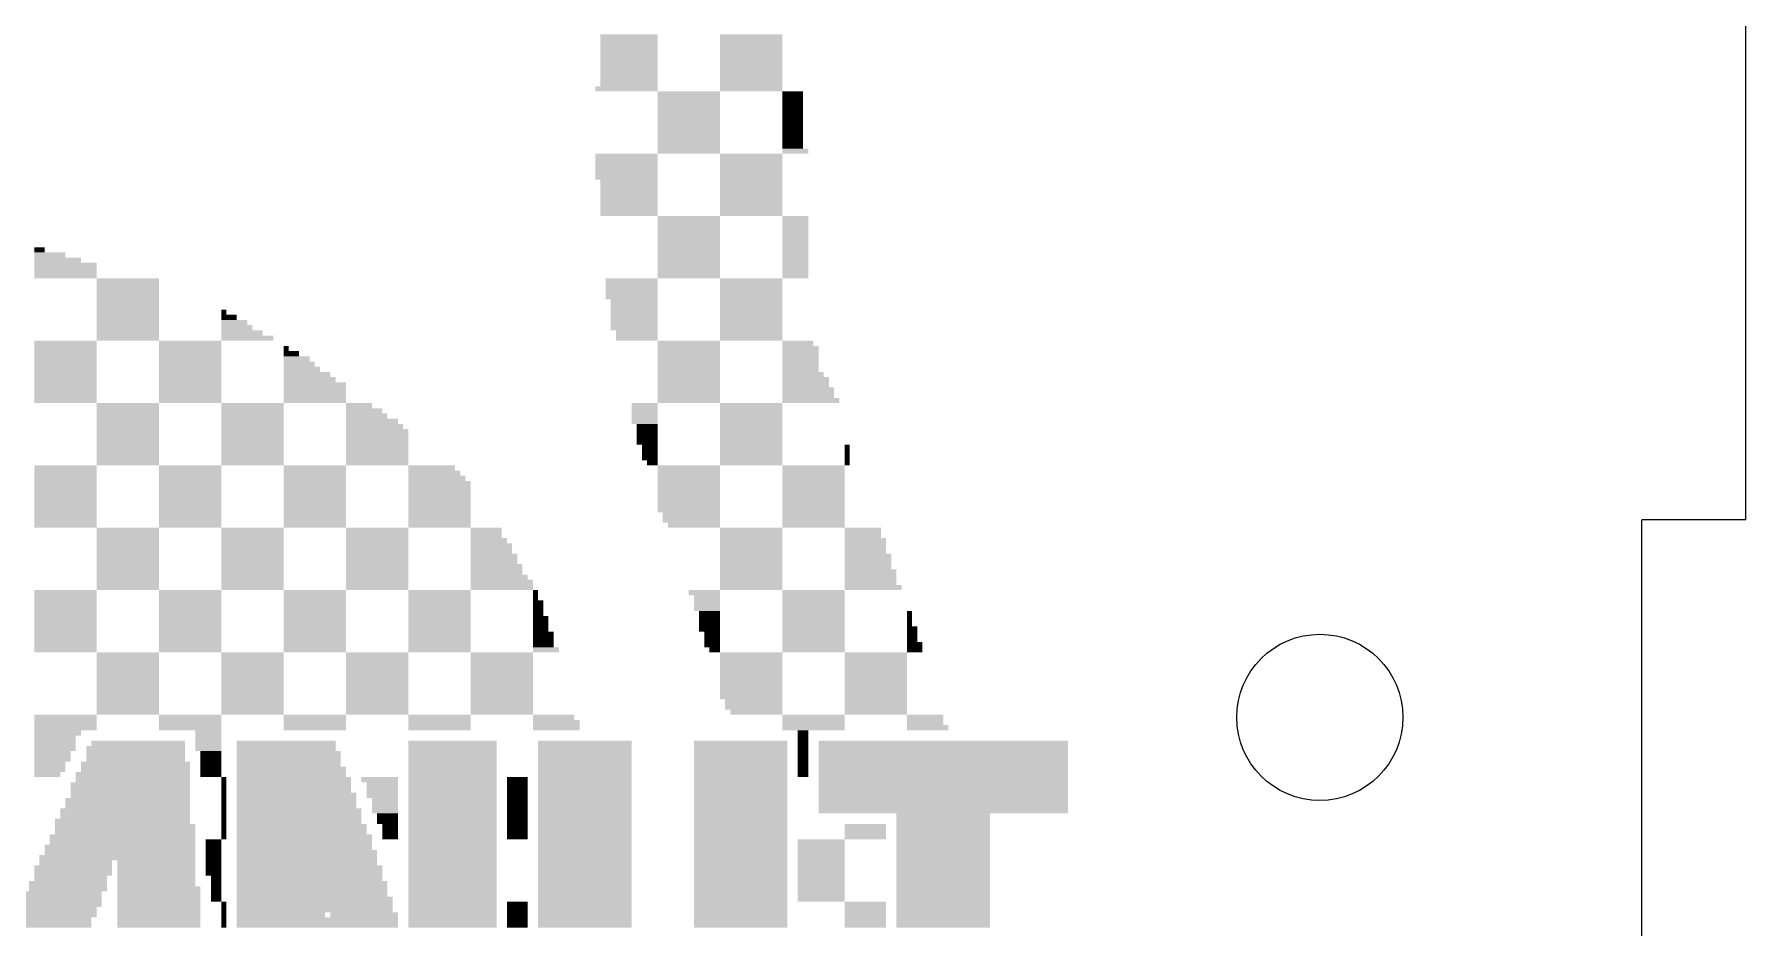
# Model space of a CAD drawing. Extents: x -3 to 225, y 0 to 143.
# Drawn here: x 192.05 to 225, y 88.15 to 105.35 of the extents above; entities that cross this region are included whole.
import ezdxf

# ---------------------------------------------------------------- set-up
doc = ezdxf.new("R2010")
doc.units = 0
for name, color, linetype in [('121', 1, 'CONTINUOUS'), ('20', 178, 'CONTINUOUS'), ('248', 250, 'CONTINUOUS')]:
    doc.layers.add(name, color=color, linetype=linetype)

# ---------------------------------------------------------------- blocks, each defined once
blk = doc.blocks.new('RECT')
blk.add_solid([(-0.5, -0.5), (0.5, -0.5), (-0.5, 0.5), (0.5, 0.5)])

msp = doc.modelspace()

# ---------------------------------------------------------------- linework, layer by layer
at = {"layer": '20'}
msp.add_circle((216.8, 92.2), 1.6, dxfattribs=at)
at = {"layer": '248'}
for p, q in [((225, 96), (225, 126)), ((225, 96), (223, 96)), ((223, 86), (223, 96))]:
    msp.add_line(p, q, dxfattribs=at)

# ---------------------------------------------------------------- block references
at = {"layer": '121', "yscale": 0.1}
for p, xscale in [((203.5, 105.3), 1.1), ((203.5, 105.2), 1.1), ((203.5, 105.1), 1.1), ((205.85, 105.3), 1.2), ((205.85, 105.2), 1.2), ((205.85, 105.1), 1.2), ((203.5, 105), 1.1), ((203.5, 104.9), 1.1), ((203.5, 104.8), 1.1), ((205.85, 105), 1.2), ((205.85, 104.9), 1.2), ((205.85, 104.8), 1.2), ((203.5, 104.7), 1.1), ((203.5, 104.6), 1.1), ((203.5, 104.5), 1.1), ((205.85, 104.7), 1.2), ((205.85, 104.6), 1.2), ((205.85, 104.5), 1.2), ((203.45, 104.3), 1.2), ((203.5, 104.4), 1.1), ((204.65, 104.2), 1.2), ((204.65, 104.1), 1.2), ((205.85, 104.4), 1.2), ((205.85, 104.3), 1.2), ((206.65, 104.2), 0.4), ((206.65, 104.1), 0.4), ((204.65, 104), 1.2), ((204.65, 103.9), 1.2), ((204.65, 103.8), 1.2), ((206.65, 104), 0.4), ((206.65, 103.9), 0.4), ((206.65, 103.8), 0.4), ((204.65, 103.7), 1.2), ((204.65, 103.6), 1.2), ((204.65, 103.5), 1.2), ((206.65, 103.7), 0.4), ((206.65, 103.6), 0.4), ((206.65, 103.5), 0.4), ((204.65, 103.4), 1.2), ((204.65, 103.3), 1.2), ((204.65, 103.2), 1.2), ((204.65, 103.1), 1.2), ((206.65, 103.4), 0.4), ((206.65, 103.3), 0.4), ((206.65, 103.2), 0.4), ((206.7, 103.1), 0.5), ((203.45, 103), 1.2), ((203.45, 102.9), 1.2), ((203.45, 102.8), 1.2), ((205.85, 103), 1.2), ((205.85, 102.9), 1.2), ((205.85, 102.8), 1.2), ((203.45, 102.7), 1.2), ((203.45, 102.6), 1.2), ((203.5, 102.5), 1.1), ((205.85, 102.7), 1.2), ((205.85, 102.6), 1.2), ((205.85, 102.5), 1.2), ((203.5, 102.4), 1.1), ((203.5, 102.3), 1.1), ((203.5, 102.2), 1.1), ((203.5, 102.1), 1.1), ((205.85, 102.4), 1.2), ((205.85, 102.3), 1.2), ((205.85, 102.2), 1.2), ((205.85, 102.1), 1.2), ((203.5, 102), 1.1), ((203.5, 101.9), 1.1), ((204.65, 101.8), 1.2), ((205.85, 102), 1.2), ((205.85, 101.9), 1.2), ((206.7, 101.8), 0.5), ((204.65, 101.7), 1.2), ((204.65, 101.6), 1.2), ((204.65, 101.5), 1.2), ((206.7, 101.7), 0.5), ((206.7, 101.6), 0.5), ((206.7, 101.5), 0.5), ((192.15, 101.2), 0.2), ((204.65, 101.4), 1.2), ((204.65, 101.3), 1.2), ((204.65, 101.2), 1.2), ((206.7, 101.4), 0.5), ((206.7, 101.3), 0.5), ((206.7, 101.2), 0.5), ((192.35, 101.1), 0.6), ((192.5, 101), 0.9), ((192.65, 100.9), 1.2), ((192.65, 100.8), 1.2), ((204.65, 101.1), 1.2), ((204.65, 101), 1.2), ((204.65, 100.9), 1.2), ((204.65, 100.8), 1.2), ((206.7, 101.1), 0.5), ((206.7, 101), 0.5), ((206.7, 100.9), 0.5), ((206.7, 100.8), 0.5), ((192.65, 100.7), 1.2), ((193.85, 100.6), 1.2), ((193.85, 100.5), 1.2), ((204.65, 100.7), 1.2), ((205.85, 100.6), 1.2), ((205.85, 100.5), 1.2), ((206.7, 100.7), 0.5), ((193.85, 100.4), 1.2), ((193.85, 100.3), 1.2), ((193.85, 100.2), 1.2), ((203.6, 100.2), 0.9), ((205.85, 100.4), 1.2), ((205.85, 100.3), 1.2), ((205.85, 100.2), 1.2), ((193.85, 100.1), 1.2), ((193.85, 100), 1.2), ((193.85, 99.9), 1.2), ((193.85, 99.8), 1.2), ((195.7, 100), 0.1), ((195.8, 99.9), 0.3), ((195.9, 99.8), 0.5), ((203.6, 100.1), 0.9), ((203.6, 100), 0.9), ((203.6, 99.9), 0.9), ((203.6, 99.8), 0.9), ((205.85, 100.1), 1.2), ((205.85, 100), 1.2), ((205.85, 99.9), 1.2), ((205.85, 99.8), 1.2), ((193.85, 99.7), 1.2), ((193.85, 99.6), 1.2), ((193.85, 99.5), 1.2), ((195.95, 99.7), 0.6), ((196.05, 99.6), 0.8), ((203.6, 99.7), 0.9), ((203.65, 99.6), 0.8), ((203.65, 99.5), 0.8), ((205.85, 99.7), 1.2), ((205.85, 99.6), 1.2), ((205.85, 99.5), 1.2), ((192.65, 99.4), 1.2), ((192.65, 99.3), 1.2), ((192.65, 99.2), 1.2), ((195.05, 99.4), 1.2), ((195.05, 99.3), 1.2), ((195.05, 99.2), 1.2), ((196.9, 99.3), 0.1), ((197, 99.2), 0.3), ((204.65, 99.4), 1.2), ((204.65, 99.3), 1.2), ((204.65, 99.2), 1.2), ((206.75, 99.4), 0.6), ((206.8, 99.3), 0.7), ((206.8, 99.2), 0.7), ((192.65, 99.1), 1.2), ((192.65, 99), 1.2), ((192.65, 98.9), 1.2), ((192.65, 98.8), 1.2), ((195.05, 99.1), 1.2), ((195.05, 99), 1.2), ((195.05, 98.9), 1.2), ((195.05, 98.8), 1.2), ((197.1, 99.1), 0.5), ((197.15, 99), 0.6), ((197.2, 98.9), 0.7), ((197.3, 98.8), 0.9), ((204.65, 99.1), 1.2), ((204.65, 99), 1.2), ((204.65, 98.9), 1.2), ((204.65, 98.8), 1.2), ((206.8, 99.1), 0.7), ((206.8, 99), 0.7), ((206.8, 98.9), 0.7), ((206.85, 98.8), 0.8), ((192.65, 98.7), 1.2), ((192.65, 98.6), 1.2), ((192.65, 98.5), 1.2), ((195.05, 98.7), 1.2), ((195.05, 98.6), 1.2), ((195.05, 98.5), 1.2), ((197.45, 98.6), 1.2), ((197.45, 98.5), 1.2), ((204.65, 98.7), 1.2), ((204.65, 98.6), 1.2), ((204.65, 98.5), 1.2), ((206.9, 98.7), 0.9), ((206.9, 98.6), 0.9), ((192.65, 98.4), 1.2), ((192.65, 98.3), 1.2), ((193.85, 98.2), 1.2), ((195.05, 98.4), 1.2), ((195.05, 98.3), 1.2), ((196.25, 98.2), 1.2), ((197.45, 98.4), 1.2), ((197.45, 98.3), 1.2), ((198.3, 98.2), 0.5), ((203.8, 98.2), 0.5), ((204.65, 98.4), 1.2), ((204.65, 98.3), 1.2), ((205.85, 98.2), 1.2), ((207, 98.3), 1.1), ((193.85, 98.1), 1.2), ((193.85, 98), 1.2), ((193.85, 97.9), 1.2), ((196.25, 98.1), 1.2), ((196.25, 98), 1.2), ((196.25, 97.9), 1.2), ((198.4, 98.1), 0.7), ((198.45, 98), 0.8), ((203.8, 98.1), 0.5), ((203.8, 98), 0.5), ((203.8, 97.9), 0.5), ((205.85, 98.1), 1.2), ((205.85, 98), 1.2), ((205.85, 97.9), 1.2), ((193.85, 97.8), 1.2), ((193.85, 97.7), 1.2), ((193.85, 97.6), 1.2), ((193.85, 97.5), 1.2), ((196.25, 97.8), 1.2), ((196.25, 97.7), 1.2), ((196.25, 97.6), 1.2), ((196.25, 97.5), 1.2), ((198.6, 97.8), 1.1), ((198.65, 97.7), 1.2), ((198.65, 97.6), 1.2), ((198.65, 97.5), 1.2), ((203.85, 97.8), 0.4), ((203.85, 97.7), 0.4), ((203.85, 97.6), 0.4), ((203.85, 97.5), 0.4), ((205.85, 97.8), 1.2), ((205.85, 97.7), 1.2), ((205.85, 97.6), 1.2), ((205.85, 97.5), 1.2), ((193.85, 97.4), 1.2), ((193.85, 97.3), 1.2), ((193.85, 97.2), 1.2), ((196.25, 97.4), 1.2), ((196.25, 97.3), 1.2), ((196.25, 97.2), 1.2), ((198.65, 97.4), 1.2), ((198.65, 97.3), 1.2), ((198.65, 97.2), 1.2), ((203.9, 97.4), 0.3), ((203.9, 97.3), 0.3), ((203.9, 97.2), 0.3), ((205.85, 97.4), 1.2), ((205.85, 97.3), 1.2), ((205.85, 97.2), 1.2), ((207.7, 97.4), 0.1), ((207.7, 97.3), 0.1), ((207.7, 97.2), 0.1), ((192.65, 97), 1.2), ((192.65, 96.9), 1.2), ((193.85, 97.1), 1.2), ((195.05, 97), 1.2), ((195.05, 96.9), 1.2), ((196.25, 97.1), 1.2), ((197.45, 97), 1.2), ((197.45, 96.9), 1.2), ((198.65, 97.1), 1.2), ((199.7, 97), 0.9), ((203.95, 97.1), 0.2), ((204.65, 97), 1.2), ((204.65, 96.9), 1.2), ((205.85, 97.1), 1.2), ((207.05, 97), 1.2), ((207.05, 96.9), 1.2), ((207.7, 97.1), 0.1), ((192.65, 96.8), 1.2), ((192.65, 96.7), 1.2), ((192.65, 96.6), 1.2), ((192.65, 96.5), 1.2), ((195.05, 96.8), 1.2), ((195.05, 96.7), 1.2), ((195.05, 96.6), 1.2), ((195.05, 96.5), 1.2), ((197.45, 96.8), 1.2), ((197.45, 96.7), 1.2), ((197.45, 96.6), 1.2), ((197.45, 96.5), 1.2), ((199.8, 96.8), 1.1), ((199.85, 96.7), 1.2), ((199.85, 96.6), 1.2), ((199.85, 96.5), 1.2), ((204.65, 96.8), 1.2), ((204.65, 96.7), 1.2), ((204.65, 96.6), 1.2), ((204.65, 96.5), 1.2), ((207.05, 96.8), 1.2), ((207.05, 96.7), 1.2), ((207.05, 96.6), 1.2), ((207.05, 96.5), 1.2), ((192.65, 96.4), 1.2), ((192.65, 96.3), 1.2), ((192.65, 96.2), 1.2), ((195.05, 96.4), 1.2), ((195.05, 96.3), 1.2), ((195.05, 96.2), 1.2), ((197.45, 96.4), 1.2), ((197.45, 96.3), 1.2), ((197.45, 96.2), 1.2), ((199.85, 96.4), 1.2), ((199.85, 96.3), 1.2), ((199.85, 96.2), 1.2), ((204.65, 96.4), 1.2), ((204.65, 96.3), 1.2), ((204.65, 96.2), 1.2), ((207.05, 96.4), 1.2), ((207.05, 96.3), 1.2), ((207.05, 96.2), 1.2), ((192.65, 96.1), 1.2), ((192.65, 96), 1.2), ((192.65, 95.9), 1.2), ((195.05, 96.1), 1.2), ((195.05, 96), 1.2), ((195.05, 95.9), 1.2), ((197.45, 96.1), 1.2), ((197.45, 96), 1.2), ((197.45, 95.9), 1.2), ((199.85, 96.1), 1.2), ((199.85, 96), 1.2), ((199.85, 95.9), 1.2), ((204.7, 96.1), 1.1), ((204.7, 96), 1.1), ((207.05, 96.1), 1.2), ((207.05, 96), 1.2), ((207.05, 95.9), 1.2), ((193.85, 95.8), 1.2), ((193.85, 95.7), 1.2), ((193.85, 95.6), 1.2), ((196.25, 95.8), 1.2), ((196.25, 95.7), 1.2), ((196.25, 95.6), 1.2), ((198.65, 95.8), 1.2), ((198.65, 95.7), 1.2), ((198.65, 95.6), 1.2), ((200.75, 95.8), 0.6), ((200.75, 95.7), 0.6), ((200.8, 95.6), 0.7), ((205.85, 95.8), 1.2), ((205.85, 95.7), 1.2), ((205.85, 95.6), 1.2), ((208, 95.8), 0.7), ((208, 95.7), 0.7), ((208.05, 95.6), 0.8), ((193.85, 95.5), 1.2), ((193.85, 95.4), 1.2), ((193.85, 95.3), 1.2), ((193.85, 95.2), 1.2), ((196.25, 95.5), 1.2), ((196.25, 95.4), 1.2), ((196.25, 95.3), 1.2), ((196.25, 95.2), 1.2), ((198.65, 95.5), 1.2), ((198.65, 95.4), 1.2), ((198.65, 95.3), 1.2), ((198.65, 95.2), 1.2), ((200.85, 95.5), 0.8), ((200.85, 95.4), 0.8), ((200.9, 95.3), 0.9), ((200.9, 95.2), 0.9), ((205.85, 95.5), 1.2), ((205.85, 95.4), 1.2), ((205.85, 95.3), 1.2), ((205.85, 95.2), 1.2), ((208.05, 95.5), 0.8), ((208.05, 95.4), 0.8), ((208.1, 95.3), 0.9), ((208.1, 95.2), 0.9), ((193.85, 95.1), 1.2), ((193.85, 95), 1.2), ((193.85, 94.9), 1.2), ((196.25, 95.1), 1.2), ((196.25, 95), 1.2), ((196.25, 94.9), 1.2), ((198.65, 95.1), 1.2), ((198.65, 95), 1.2), ((198.65, 94.9), 1.2), ((201, 94.9), 1.1), ((205.85, 95.1), 1.2), ((205.85, 95), 1.2), ((205.85, 94.9), 1.2), ((208.1, 95.1), 0.9), ((192.65, 94.6), 1.2), ((193.85, 94.8), 1.2), ((193.85, 94.7), 1.2), ((195.05, 94.6), 1.2), ((196.25, 94.8), 1.2), ((196.25, 94.7), 1.2), ((197.45, 94.6), 1.2), ((198.65, 94.8), 1.2), ((198.65, 94.7), 1.2), ((199.85, 94.6), 1.2), ((201.05, 94.8), 1.2), ((201.05, 94.7), 1.2), ((201.7, 94.6), 0.1), ((204.95, 94.6), 0.6), ((205.85, 94.8), 1.2), ((205.85, 94.7), 1.2), ((207.05, 94.6), 1.2), ((208.2, 94.7), 1.1), ((192.65, 94.5), 1.2), ((192.65, 94.4), 1.2), ((192.65, 94.3), 1.2), ((192.65, 94.2), 1.2), ((195.05, 94.5), 1.2), ((195.05, 94.4), 1.2), ((195.05, 94.3), 1.2), ((195.05, 94.2), 1.2), ((197.45, 94.5), 1.2), ((197.45, 94.4), 1.2), ((197.45, 94.3), 1.2), ((197.45, 94.2), 1.2), ((199.85, 94.5), 1.2), ((199.85, 94.4), 1.2), ((199.85, 94.3), 1.2), ((199.85, 94.2), 1.2), ((201.7, 94.5), 0.1), ((201.75, 94.4), 0.2), ((201.75, 94.3), 0.2), ((201.75, 94.2), 0.2), ((205, 94.5), 0.5), ((205, 94.4), 0.5), ((205, 94.3), 0.5), ((205.05, 94.2), 0.4), ((207.05, 94.5), 1.2), ((207.05, 94.4), 1.2), ((207.05, 94.3), 1.2), ((207.05, 94.2), 1.2), ((208.9, 94.2), 0.1), ((192.65, 94.1), 1.2), ((192.65, 94), 1.2), ((192.65, 93.9), 1.2), ((195.05, 94.1), 1.2), ((195.05, 94), 1.2), ((195.05, 93.9), 1.2), ((197.45, 94.1), 1.2), ((197.45, 94), 1.2), ((197.45, 93.9), 1.2), ((199.85, 94.1), 1.2), ((199.85, 94), 1.2), ((199.85, 93.9), 1.2), ((201.8, 94.1), 0.3), ((201.8, 94), 0.3), ((201.8, 93.9), 0.3), ((205.05, 94.1), 0.4), ((205.05, 94), 0.4), ((205.05, 93.9), 0.4), ((207.05, 94.1), 1.2), ((207.05, 94), 1.2), ((207.05, 93.9), 1.2), ((208.9, 94.1), 0.1), ((208.9, 94), 0.1), ((208.95, 93.9), 0.2), ((192.65, 93.8), 1.2), ((192.65, 93.7), 1.2), ((192.65, 93.6), 1.2), ((195.05, 93.8), 1.2), ((195.05, 93.7), 1.2), ((195.05, 93.6), 1.2), ((197.45, 93.8), 1.2), ((197.45, 93.7), 1.2), ((197.45, 93.6), 1.2), ((199.85, 93.8), 1.2), ((199.85, 93.7), 1.2), ((199.85, 93.6), 1.2), ((201.85, 93.8), 0.4), ((201.85, 93.7), 0.4), ((201.85, 93.6), 0.4), ((205.1, 93.8), 0.3), ((205.1, 93.7), 0.3), ((205.1, 93.6), 0.3), ((207.05, 93.8), 1.2), ((207.05, 93.7), 1.2), ((207.05, 93.6), 1.2), ((208.95, 93.8), 0.2), ((208.95, 93.7), 0.2), ((209, 93.6), 0.3), ((192.65, 93.5), 1.2), ((193.85, 93.4), 1.2), ((193.85, 93.3), 1.2), ((193.85, 93.2), 1.2), ((195.05, 93.5), 1.2), ((196.25, 93.4), 1.2), ((196.25, 93.3), 1.2), ((196.25, 93.2), 1.2), ((197.45, 93.5), 1.2), ((198.65, 93.4), 1.2), ((198.65, 93.3), 1.2), ((198.65, 93.2), 1.2), ((199.85, 93.5), 1.2), ((201.05, 93.4), 1.2), ((201.05, 93.3), 1.2), ((201.05, 93.2), 1.2), ((201.9, 93.5), 0.5), ((205.15, 93.5), 0.2), ((205.85, 93.4), 1.2), ((205.85, 93.3), 1.2), ((205.85, 93.2), 1.2), ((207.05, 93.5), 1.2), ((208.25, 93.4), 1.2), ((208.25, 93.3), 1.2), ((208.25, 93.2), 1.2), ((209, 93.5), 0.3), ((193.85, 93.1), 1.2), ((193.85, 93), 1.2), ((193.85, 92.9), 1.2), ((196.25, 93.1), 1.2), ((196.25, 93), 1.2), ((196.25, 92.9), 1.2), ((198.65, 93.1), 1.2), ((198.65, 93), 1.2), ((198.65, 92.9), 1.2), ((201.05, 93.1), 1.2), ((201.05, 93), 1.2), ((201.05, 92.9), 1.2), ((205.85, 93.1), 1.2), ((205.85, 93), 1.2), ((205.85, 92.9), 1.2), ((208.25, 93.1), 1.2), ((208.25, 93), 1.2), ((208.25, 92.9), 1.2), ((193.85, 92.8), 1.2), ((193.85, 92.7), 1.2), ((193.85, 92.6), 1.2), ((196.25, 92.8), 1.2), ((196.25, 92.7), 1.2), ((196.25, 92.6), 1.2), ((198.65, 92.8), 1.2), ((198.65, 92.7), 1.2), ((198.65, 92.6), 1.2), ((201.05, 92.8), 1.2), ((201.05, 92.7), 1.2), ((201.05, 92.6), 1.2), ((205.85, 92.8), 1.2), ((205.85, 92.7), 1.2), ((205.85, 92.6), 1.2), ((208.25, 92.8), 1.2), ((208.25, 92.7), 1.2), ((208.25, 92.6), 1.2), ((193.85, 92.5), 1.2), ((193.85, 92.4), 1.2), ((193.85, 92.3), 1.2), ((196.25, 92.5), 1.2), ((196.25, 92.4), 1.2), ((196.25, 92.3), 1.2), ((198.65, 92.5), 1.2), ((198.65, 92.4), 1.2), ((198.65, 92.3), 1.2), ((201.05, 92.5), 1.2), ((201.05, 92.4), 1.2), ((201.05, 92.3), 1.2), ((205.9, 92.5), 1.1), ((205.9, 92.4), 1.1), ((208.25, 92.5), 1.2), ((208.25, 92.4), 1.2), ((208.25, 92.3), 1.2), ((192.65, 92.2), 1.2), ((192.65, 92.1), 1.2), ((192.65, 92), 1.2), ((192.5, 91.9), 0.9), ((195.05, 92.2), 1.2), ((195.05, 92.1), 1.2), ((195.05, 92), 1.2), ((195.4, 91.9), 0.5), ((197.45, 92.2), 1.2), ((197.45, 92.1), 1.2), ((197.45, 92), 1.2), ((199.85, 92.2), 1.2), ((199.85, 92.1), 1.2), ((199.85, 92), 1.2), ((202.05, 92.2), 0.8), ((202.1, 92.1), 0.9), ((202.1, 92), 0.9), ((207.05, 92.2), 1.2), ((207.05, 92.1), 1.2), ((207.05, 92), 1.2), ((206.85, 91.9), 0.2), ((209.2, 92.2), 0.7), ((209.2, 92.1), 0.7), ((209.25, 92), 0.8), ((192.45, 91.8), 0.8), ((192.45, 91.7), 0.8), ((192.45, 91.6), 0.8), ((194, 91.6), 1.9), ((194.05, 91.7), 1.8), ((195.4, 91.8), 0.5), ((195.4, 91.7), 0.5), ((195.4, 91.6), 0.5), ((196.9, 91.7), 1.9), ((196.9, 91.6), 1.9), ((200.1, 91.7), 1.7), ((200.1, 91.6), 1.7), ((202.65, 91.7), 1.8), ((202.65, 91.6), 1.8), ((205.65, 91.7), 1.8), ((205.65, 91.6), 1.8), ((206.85, 91.8), 0.2), ((206.85, 91.7), 0.2), ((206.85, 91.6), 0.2), ((209.55, 91.7), 4.8), ((209.55, 91.6), 4.8), ((192.4, 91.5), 0.7), ((192.4, 91.4), 0.7), ((192.35, 91.3), 0.6), ((194, 91.3), 2.1), ((194, 91.5), 1.9), ((194, 91.4), 1.9), ((195.45, 91.5), 0.4), ((195.45, 91.4), 0.4), ((195.45, 91.3), 0.4), ((196.95, 91.5), 2), ((196.95, 91.4), 2), ((196.95, 91.3), 2), ((200.1, 91.5), 1.7), ((200.1, 91.4), 1.7), ((200.1, 91.3), 1.7), ((202.65, 91.5), 1.8), ((202.65, 91.4), 1.8), ((202.65, 91.3), 1.8), ((205.65, 91.5), 1.8), ((205.65, 91.4), 1.8), ((205.65, 91.3), 1.8), ((206.85, 91.5), 0.2), ((206.85, 91.4), 0.2), ((206.85, 91.3), 0.2), ((209.55, 91.5), 4.8), ((209.55, 91.4), 4.8), ((209.55, 91.3), 4.8), ((192.35, 91.2), 0.6), ((192.3, 91.1), 0.5), ((193.9, 90.9), 2.3), ((193.95, 91.1), 2.2), ((193.95, 91), 2.2), ((194, 91.2), 2.1), ((195.45, 91.2), 0.4), ((195.45, 91.1), 0.4), ((195.7, 91), 0.1), ((195.7, 90.9), 0.1), ((197, 91.2), 2.1), ((197, 91.1), 2.1), ((197.05, 91), 2.2), ((197.05, 90.9), 2.2), ((198.7, 91), 0.7), ((198.75, 90.9), 0.6), ((200.1, 91.2), 1.7), ((200.1, 91.1), 1.7), ((200.1, 91), 1.7), ((200.1, 90.9), 1.7), ((201.35, 91), 0.4), ((201.35, 90.9), 0.4), ((202.65, 91.2), 1.8), ((202.65, 91.1), 1.8), ((202.65, 91), 1.8), ((202.65, 90.9), 1.8), ((205.65, 91.2), 1.8), ((205.65, 91.1), 1.8), ((205.65, 91), 1.8), ((205.65, 90.9), 1.8), ((206.85, 91.2), 0.2), ((206.85, 91.1), 0.2), ((209.55, 91.2), 4.8), ((209.55, 91.1), 4.8), ((209.55, 91), 4.8), ((209.55, 90.9), 4.8), ((193.85, 90.6), 2.4), ((193.9, 90.8), 2.3), ((193.9, 90.7), 2.3), ((195.7, 90.8), 0.1), ((195.7, 90.7), 0.1), ((195.7, 90.6), 0.1), ((197.05, 90.8), 2.2), ((197.1, 90.7), 2.3), ((197.1, 90.6), 2.3), ((198.75, 90.8), 0.6), ((198.75, 90.7), 0.6), ((198.8, 90.6), 0.5), ((200.1, 90.8), 1.7), ((200.1, 90.7), 1.7), ((200.1, 90.6), 1.7), ((201.35, 90.8), 0.4), ((201.35, 90.7), 0.4), ((201.35, 90.6), 0.4), ((202.65, 90.8), 1.8), ((202.65, 90.7), 1.8), ((202.65, 90.6), 1.8), ((205.65, 90.8), 1.8), ((205.65, 90.7), 1.8), ((205.65, 90.6), 1.8), ((209.55, 90.8), 4.8), ((209.55, 90.7), 4.8), ((209.55, 90.6), 4.8), ((193.8, 90.4), 2.5), ((193.8, 90.3), 2.5), ((193.85, 90.5), 2.4), ((195.7, 90.5), 0.1), ((195.7, 90.4), 0.1), ((195.7, 90.3), 0.1), ((197.1, 90.5), 2.3), ((197.15, 90.4), 2.4), ((197.15, 90.3), 2.4), ((198.8, 90.5), 0.5), ((198.8, 90.4), 0.5), ((198.85, 90.3), 0.4), ((200.1, 90.5), 1.7), ((200.1, 90.4), 1.7), ((200.1, 90.3), 1.7), ((201.35, 90.5), 0.4), ((201.35, 90.4), 0.4), ((201.35, 90.3), 0.4), ((202.65, 90.5), 1.8), ((202.65, 90.4), 1.8), ((202.65, 90.3), 1.8), ((205.65, 90.5), 1.8), ((205.65, 90.4), 1.8), ((205.65, 90.3), 1.8), ((209.55, 90.5), 4.8), ((209.55, 90.4), 4.8), ((209.55, 90.3), 1.8), ((193.75, 90.2), 2.6), ((193.8, 90.1), 2.7), ((193.8, 90), 2.7), ((195.7, 90.2), 0.1), ((195.7, 90.1), 0.1), ((195.7, 90), 0.1), ((197.15, 90.2), 2.4), ((197.2, 90.1), 2.5), ((197.2, 90), 2.5), ((198.85, 90.2), 0.4), ((198.9, 90.1), 0.3), ((198.9, 90), 0.3), ((200.1, 90.2), 1.7), ((200.1, 90.1), 1.7), ((200.1, 90), 1.7), ((201.35, 90.2), 0.4), ((201.35, 90.1), 0.4), ((201.35, 90), 0.4), ((202.65, 90.2), 1.8), ((202.65, 90.1), 1.8), ((202.65, 90), 1.8), ((205.65, 90.2), 1.8), ((205.65, 90.1), 1.8), ((205.65, 90), 1.8), ((208.05, 90.1), 0.8), ((208.05, 90), 0.8), ((209.55, 90.2), 1.8), ((209.55, 90.1), 1.8), ((209.55, 90), 1.8), ((193.7, 89.7), 2.9), ((193.7, 89.6), 2.9), ((193.75, 89.9), 2.8), ((193.75, 89.8), 2.8), ((195.5, 89.8), 0.3), ((195.5, 89.7), 0.3), ((195.5, 89.6), 0.3), ((195.7, 89.9), 0.1), ((197.25, 89.9), 2.6), ((197.25, 89.8), 2.6), ((197.25, 89.7), 2.6), ((197.3, 89.6), 2.7), ((198.9, 89.9), 0.3), ((200.1, 89.9), 1.7), ((200.1, 89.8), 1.7), ((200.1, 89.7), 1.7), ((200.1, 89.6), 1.7), ((201.35, 89.9), 0.4), ((202.65, 89.9), 1.8), ((202.65, 89.8), 1.8), ((202.65, 89.7), 1.8), ((202.65, 89.6), 1.8), ((205.65, 89.9), 1.8), ((205.65, 89.8), 1.8), ((205.65, 89.7), 1.8), ((205.65, 89.6), 1.8), ((207.2, 89.8), 0.9), ((207.2, 89.7), 0.9), ((207.2, 89.6), 0.9), ((208.05, 89.9), 0.8), ((209.55, 89.9), 1.8), ((209.55, 89.8), 1.8), ((209.55, 89.7), 1.8), ((209.55, 89.6), 1.8), ((192.8, 89.3), 1.5), ((193.65, 89.5), 3), ((192.85, 89.4), 1.4), ((194.4, 89.4), 1.5), ((194.4, 89.3), 1.5), ((195.5, 89.5), 0.3), ((195.5, 89.4), 0.3), ((195.5, 89.3), 0.3), ((197.3, 89.5), 2.7), ((197.3, 89.4), 2.7), ((197.35, 89.3), 2.8), ((200.1, 89.5), 1.7), ((200.1, 89.4), 1.7), ((200.1, 89.3), 1.7), ((202.65, 89.5), 1.8), ((202.65, 89.4), 1.8), ((202.65, 89.3), 1.8), ((205.65, 89.5), 1.8), ((205.65, 89.4), 1.8), ((205.65, 89.3), 1.8), ((207.2, 89.5), 0.9), ((207.2, 89.4), 0.9), ((207.2, 89.3), 0.9), ((209.55, 89.5), 1.8), ((209.55, 89.4), 1.8), ((209.55, 89.3), 1.8), ((192.7, 89), 1.5), ((192.8, 89.2), 1.5), ((192.75, 89.1), 1.4), ((194.4, 89.2), 1.5), ((194.4, 89.1), 1.5), ((194.4, 89), 1.5), ((195.5, 89.2), 0.3), ((195.55, 89.1), 0.2), ((195.55, 89), 0.2), ((197.35, 89.2), 2.8), ((197.35, 89.1), 2.8), ((197.4, 89), 2.9), ((200.1, 89.2), 1.7), ((200.1, 89.1), 1.7), ((200.1, 89), 1.7), ((202.65, 89.2), 1.8), ((202.65, 89.1), 1.8), ((202.65, 89), 1.8), ((205.65, 89.2), 1.8), ((205.65, 89.1), 1.8), ((205.65, 89), 1.8), ((207.2, 89.2), 0.9), ((207.2, 89.1), 0.9), ((207.2, 89), 0.9), ((209.55, 89.2), 1.8), ((209.55, 89.1), 1.8), ((209.55, 89), 1.8), ((192.55, 88.6), 1.6), ((192.6, 88.8), 1.5), ((192.6, 88.7), 1.5), ((192.7, 88.9), 1.5), ((194.45, 88.9), 1.6), ((194.45, 88.8), 1.6), ((194.45, 88.7), 1.6), ((194.45, 88.6), 1.6), ((195.55, 88.9), 0.2), ((195.55, 88.8), 0.2), ((195.55, 88.7), 0.2), ((195.7, 88.6), 0.1), ((197.4, 88.9), 2.9), ((197.4, 88.8), 2.9), ((197.45, 88.7), 3), ((197.45, 88.6), 3), ((200.1, 88.9), 1.7), ((200.1, 88.8), 1.7), ((200.1, 88.7), 1.7), ((200.1, 88.6), 1.7), ((201.35, 88.6), 0.4), ((202.65, 88.9), 1.8), ((202.65, 88.8), 1.8), ((202.65, 88.7), 1.8), ((202.65, 88.6), 1.8), ((205.65, 88.9), 1.8), ((205.65, 88.8), 1.8), ((205.65, 88.7), 1.8), ((205.65, 88.6), 1.8), ((207.2, 88.9), 0.9), ((207.2, 88.8), 0.9), ((207.2, 88.7), 0.9), ((208.05, 88.6), 0.8), ((209.55, 88.9), 1.8), ((209.55, 88.8), 1.8), ((209.55, 88.7), 1.8), ((209.55, 88.6), 1.8), ((192.4, 88.3), 1.5), ((192.5, 88.5), 1.5), ((192.5, 88.4), 1.5), ((194.45, 88.5), 1.6), ((194.45, 88.4), 1.6), ((194.45, 88.3), 1.6), ((195.7, 88.5), 0.1), ((195.7, 88.4), 0.1), ((195.7, 88.3), 0.1), ((197.45, 88.5), 3), ((196.8, 88.4), 1.7), ((197.5, 88.3), 3.1), ((198.4, 88.4), 1.3), ((200.1, 88.5), 1.7), ((200.1, 88.4), 1.7), ((200.1, 88.3), 1.7), ((201.35, 88.5), 0.4), ((201.35, 88.4), 0.4), ((201.35, 88.3), 0.4), ((202.65, 88.5), 1.8), ((202.65, 88.4), 1.8), ((202.65, 88.3), 1.8), ((205.65, 88.5), 1.8), ((205.65, 88.4), 1.8), ((205.65, 88.3), 1.8), ((208.05, 88.5), 0.8), ((208.05, 88.4), 0.8), ((208.05, 88.3), 0.8), ((209.55, 88.5), 1.8), ((209.55, 88.4), 1.8), ((209.55, 88.3), 1.8), ((192.4, 88.2), 1.5), ((194.45, 88.2), 1.6), ((195.7, 88.2), 0.1), ((197.5, 88.2), 3.1), ((200.1, 88.2), 1.7), ((201.35, 88.2), 0.4), ((202.65, 88.2), 1.8), ((205.65, 88.2), 1.8), ((208.05, 88.2), 0.8), ((209.55, 88.2), 1.8)]:
    msp.add_blockref('RECT', p, dxfattribs=dict(at, xscale=xscale))
for p in [(203.55, 100.6), (203.55, 100.5), (203.55, 100.4), (203.55, 100.3), (196.15, 99.5), (197.35, 98.7), (206.95, 98.5), (206.95, 98.4), (198.55, 97.9), (199.75, 96.9), (204.75, 95.9), (200.95, 95.1), (200.95, 95), (208.15, 95), (208.15, 94.9), (208.15, 94.8), (205.95, 92.3)]:
    msp.add_blockref('RECT', p, dxfattribs=at)

doc.saveas('drawing.dxf')
